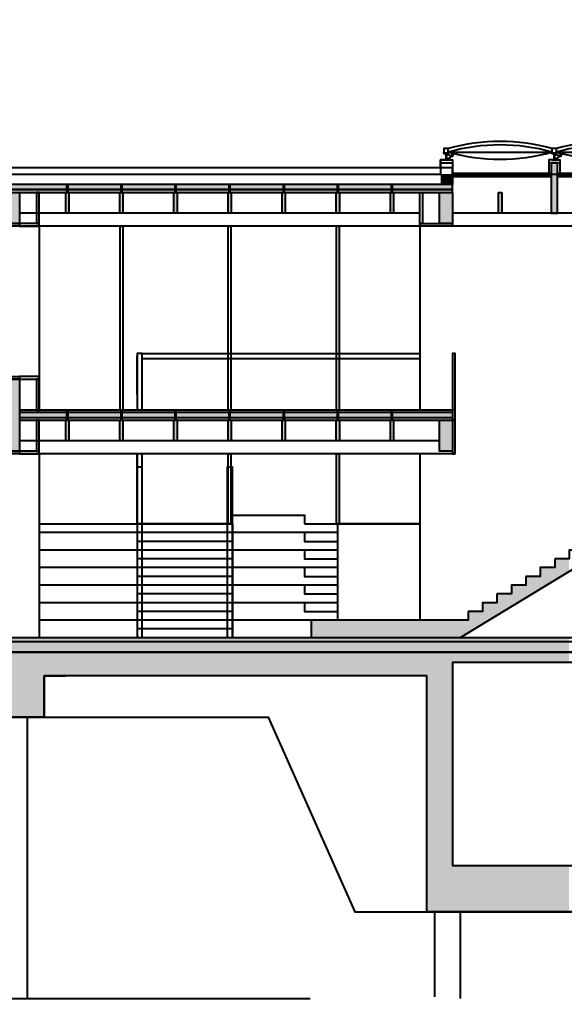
# Model space of a CAD drawing. Extents: x 126 to 1219, y 91 to 1021.
# Drawn here: x 879.94 to 897.57, y 704.18 to 735.85 of the extents above; entities that cross this region are included whole.
import ezdxf

# ---------------------------------------------------------------- set-up
doc = ezdxf.new("R2010")
doc.units = 0
doc.linetypes.add('ACAD_ISO03W100', pattern=[30, 12, -18])
doc.layers.get('DEFPOINTS').update_dxf_attribs({"linetype": 'CONTINUOUS'})
for name, color, linetype in [('-_E_-_BELKI_01', 50, 'CONTINUOUS'), ('-_E_-_DESKI_ELEW_W_WIDOKU', 253, 'CONTINUOUS'), ('-_E_-_PRZEKR_J___MEMBRANY', 8, 'CONTINUOUS'), ('-_E_-_PRZEKR_J___STOLARKA', 151, 'CONTINUOUS'), ('-_E_-_PRZEKR_J_BELKI_02', 40, 'CONTINUOUS'), ('-_E_-_PRZEKR_J_CIENKA', 253, 'CONTINUOUS'), ('-_E_-_PRZEKR_J_GRUBA', 7, 'CONTINUOUS'), ('-_E_-_PRZEKR_J_PALE', 8, 'CONTINUOUS'), ('-_E_-_PRZEKR_J_WIDOK', 8, 'CONTINUOUS'), ('-_I_-_HATCH', 255, 'CONTINUOUS'), ('DIMENSION', 3, 'CONTINUOUS')]:
    doc.layers.add(name, color=color, linetype=linetype)
doc.styles.get("Standard").update_dxf_attribs({"font": 'txt.shx'})
doc.dimstyles.get("Standard").update_dxf_attribs({"dimscale": 100, "dimtxt": 2.5, "dimasz": 2.5, "dimexe": 0, "dimexo": 0.5, "dimgap": 1, "dimtad": 0, "dimtoh": 1, "dimzin": 0, "dimcen": 2.5, "dimazin": 3, "dimtfac": 1, "dimtofl": 0, "dimtmove": 0, "dimatfit": 3})

# ---------------------------------------------------------------- blocks, each defined once
blk = doc.blocks.new('_WIETLIK_DACHOWY_01')
at = {"layer": '-_E_-_PRZEKR_J___MEMBRANY'}
blk.add_lwpolyline([(1168.658519, 2269.166696), (1170.668519, 2269.166696)], dxfattribs=at)
for centre, start, end in [((1169.663519, 2265.572221), 74.379231, 105.620769), ((1169.663519, 2272.761171), 254.379231, 285.620769)]:
    blk.add_arc(centre, 3.732328, start, end, dxfattribs=at)
at = {"layer": '-_E_-_PRZEKR_J___STOLARKA'}
for points in [[(1168.688519, 2268.69228), (1170.608519, 2268.69228), (1170.608519, 2268.75228), (1168.688519, 2268.75228)], [(1168.719792, 2268.752293), (1168.689786, 2268.75228), (1168.689786, 2268.69228), (1168.719792, 2268.692293)], [(1170.638525, 2268.752293), (1170.608519, 2268.75228), (1170.608519, 2268.69228), (1170.638525, 2268.692293)]]:
    blk.add_lwpolyline(points, close=True, dxfattribs=at)
blk.add_lwpolyline([(1168.719792, 2268.72228), (1170.608519, 2268.72228)], dxfattribs=at)
at = {"layer": '-_E_-_PRZEKR_J_GRUBA'}
for points in [[(1168.647603, 2269.161932), (1168.658519, 2269.166696), (1168.658519, 2269.142318), (1168.568519, 2269.142318), (1168.568519, 2269.166696), (1168.579187, 2269.161932)], [(1168.658519, 2269.018334), (1168.568519, 2269.018334), (1168.613519, 2269.018334), (1168.613519, 2269.138334), (1168.658519, 2269.138334), (1168.568519, 2269.138334), (1168.613519, 2269.138334)], [(1170.747603, 2269.161932), (1170.758519, 2269.166696), (1170.758519, 2269.142318), (1170.668519, 2269.142318), (1170.668519, 2269.166696), (1170.679187, 2269.161932)], [(1170.758519, 2269.018334), (1170.668519, 2269.018334), (1170.713519, 2269.018334), (1170.713519, 2269.138334), (1170.758519, 2269.138334), (1170.668519, 2269.138334), (1170.713519, 2269.138334)], [(1168.613519, 2269.018334), (1168.507251, 2269.018334), (1168.507251, 2268.752293)], [(1168.613519, 2269.018334), (1168.719786, 2269.018334), (1168.719835, 2268.752293)], [(1170.713519, 2269.018334), (1170.607251, 2269.018334), (1170.608519, 2268.75228)], [(1170.713519, 2269.018334), (1170.819786, 2269.018334), (1170.819786, 2268.752293)]]:
    blk.add_lwpolyline(points, dxfattribs=at)
at = {"layer": '-_E_-_PRZEKR_J_WIDOK'}
for points in [[(1168.658519, 2269.166696), (1168.658519, 2269.233472), (1168.568519, 2269.233472), (1168.568519, 2269.166696)], [(1168.69203, 2269.096331), (1168.731928, 2269.103758), (1168.742677, 2269.145961)], [(1168.69702, 2269.078094), (1168.747214, 2269.087439), (1168.760833, 2269.140906)], [(1170.758519, 2269.166696), (1170.758519, 2269.233472), (1170.668519, 2269.233472), (1170.668519, 2269.166696)]]:
    blk.add_lwpolyline(points, dxfattribs=at)
blk.add_circle((1168.658519, 2269.077361), 0.038508, dxfattribs=at)
blk.add_arc((1169.663519, 2265.638997), 3.732328, 74.379231, 105.620769, dxfattribs=at)
blk = doc.blocks.new('*U10')
at = {"layer": '-_I_-_HATCH'}
for points in [[(1319.720755, 2531.813981), (1319.720755, 2532.793971), (1319.789751, 2531.813981)], [(1319.789751, 2531.813981), (1319.720755, 2532.793971), (1319.789751, 2532.793971)], [(1319.789751, 2531.813981), (1319.789751, 2532.793971), (1319.840787, 2531.813981)], [(1319.840787, 2531.813981), (1319.789751, 2532.793971), (1319.840787, 2532.793971)], [(1317.574516, 2532.373981), (1317.574516, 2532.573981), (1317.805749, 2532.373981)], [(1317.805749, 2532.373981), (1317.574516, 2532.573981), (1317.805749, 2532.573981)], [(1309.154865, 2531.613981), (1309.154865, 2532.373981), (1309.405749, 2531.613981)], [(1309.405749, 2531.613981), (1309.154865, 2532.373981), (1309.405749, 2532.373981)], [(1309.405749, 2532.213981), (1309.405749, 2532.373981), (1309.406632, 2532.213981)], [(1309.406632, 2532.213981), (1309.405749, 2532.373981), (1309.406632, 2532.373981)], [(1309.406632, 2532.213981), (1309.406632, 2532.373981), (1309.880855, 2532.213981)], [(1309.880855, 2532.213981), (1309.406632, 2532.373981), (1309.880855, 2532.373981)], [(1309.880855, 2532.213981), (1309.880855, 2532.373981), (1310.300749, 2532.213981)], [(1310.300749, 2532.213981), (1309.880855, 2532.373981), (1310.300749, 2532.373981)], [(1310.300749, 2532.213981), (1310.300749, 2532.373981), (1310.360749, 2532.213981)], [(1310.360749, 2532.213981), (1310.300749, 2532.373981), (1310.360749, 2532.373981)], [(1310.360749, 2532.213981), (1310.360749, 2532.373981), (1311.350749, 2532.213981)], [(1311.350749, 2532.213981), (1310.360749, 2532.373981), (1311.350749, 2532.373981)], [(1311.350749, 2532.213981), (1311.350749, 2532.373981), (1311.410749, 2532.213981)], [(1311.410749, 2532.213981), (1311.350749, 2532.373981), (1311.410749, 2532.373981)], [(1311.410749, 2532.213981), (1311.410749, 2532.373981), (1312.400749, 2532.213981)], [(1312.400749, 2532.213981), (1311.410749, 2532.373981), (1312.400749, 2532.373981)], [(1312.400749, 2532.213981), (1312.400749, 2532.373981), (1312.460749, 2532.213981)], [(1312.460749, 2532.213981), (1312.400749, 2532.373981), (1312.460749, 2532.373981)], [(1312.460749, 2532.213981), (1312.460749, 2532.373981), (1313.450749, 2532.213981)], [(1313.450749, 2532.213981), (1312.460749, 2532.373981), (1313.450749, 2532.373981)], [(1313.450749, 2532.213981), (1313.450749, 2532.373981), (1313.510749, 2532.213981)], [(1313.510749, 2532.213981), (1313.450749, 2532.373981), (1313.510749, 2532.373981)], [(1313.510749, 2532.213981), (1313.510749, 2532.373981), (1314.500749, 2532.213981)], [(1314.500749, 2532.213981), (1313.510749, 2532.373981), (1314.500749, 2532.373981)], [(1314.500749, 2532.213981), (1314.500749, 2532.373981), (1314.560749, 2532.213981)], [(1314.560749, 2532.213981), (1314.500749, 2532.373981), (1314.560749, 2532.373981)], [(1314.560749, 2532.213981), (1314.560749, 2532.373981), (1315.064429, 2532.213981)], [(1315.064429, 2532.213981), (1314.560749, 2532.373981), (1315.064429, 2532.373981)], [(1315.064429, 2532.213981), (1315.064429, 2532.373981), (1315.550749, 2532.213981)], [(1315.550749, 2532.213981), (1315.064429, 2532.373981), (1315.550749, 2532.373981)], [(1315.550749, 2532.213981), (1315.550749, 2532.373981), (1315.610749, 2532.213981)], [(1315.610749, 2532.213981), (1315.550749, 2532.373981), (1315.610749, 2532.373981)], [(1315.610749, 2532.213981), (1315.610749, 2532.373981), (1316.600749, 2532.213981)], [(1316.600749, 2532.213981), (1315.610749, 2532.373981), (1316.600749, 2532.373981)], [(1316.600749, 2532.213981), (1316.600749, 2532.373981), (1316.660749, 2532.213981)], [(1316.660749, 2532.213981), (1316.600749, 2532.373981), (1316.660749, 2532.373981)], [(1316.660749, 2532.213981), (1316.660749, 2532.373981), (1317.305855, 2532.213981)], [(1317.305855, 2532.213981), (1316.660749, 2532.373981), (1317.305855, 2532.373981)], [(1317.305855, 2532.213981), (1317.305855, 2532.373981), (1317.553982, 2532.213981)], [(1317.553982, 2532.213981), (1317.305855, 2532.373981), (1317.553982, 2532.373981)], [(1317.553982, 2531.613981), (1317.553982, 2532.373981), (1317.574516, 2531.613981)], [(1317.574516, 2531.613981), (1317.553982, 2532.373981), (1317.574516, 2532.373981)], [(1317.574516, 2531.613981), (1317.574516, 2532.373981), (1317.805749, 2531.613981)], [(1317.805749, 2531.613981), (1317.574516, 2532.373981), (1317.805749, 2532.373981)], [(1310.300749, 2531.813981), (1310.300749, 2532.213981), (1310.360749, 2531.813981)], [(1310.360749, 2531.813981), (1310.300749, 2532.213981), (1310.360749, 2532.213981)], [(1311.350749, 2531.813981), (1311.350749, 2532.213981), (1311.410749, 2531.813981)], [(1311.410749, 2531.813981), (1311.350749, 2532.213981), (1311.410749, 2532.213981)], [(1312.400749, 2531.813981), (1312.400749, 2532.213981), (1312.460749, 2531.813981)], [(1312.460749, 2531.813981), (1312.400749, 2532.213981), (1312.460749, 2532.213981)], [(1313.450749, 2531.813981), (1313.450749, 2532.213981), (1313.510749, 2531.813981)], [(1313.510749, 2531.813981), (1313.450749, 2532.213981), (1313.510749, 2532.213981)], [(1314.500749, 2531.813981), (1314.500749, 2532.213981), (1314.560749, 2531.813981)], [(1314.560749, 2531.813981), (1314.500749, 2532.213981), (1314.560749, 2532.213981)], [(1315.550749, 2531.813981), (1315.550749, 2532.213981), (1315.610749, 2531.813981)], [(1315.610749, 2531.813981), (1315.550749, 2532.213981), (1315.610749, 2532.213981)], [(1316.600749, 2531.813981), (1316.600749, 2532.213981), (1316.660749, 2531.813981)], [(1316.660749, 2531.813981), (1316.600749, 2532.213981), (1316.660749, 2532.213981)], [(1318.700749, 2531.813981), (1318.700749, 2532.213981), (1318.760749, 2531.813981)], [(1318.760749, 2531.813981), (1318.700749, 2532.213981), (1318.760749, 2532.213981)], [(1309.154865, 2527.193981), (1309.154865, 2528.593981), (1309.405749, 2527.193981)], [(1309.405749, 2527.193981), (1309.154865, 2528.593981), (1309.405749, 2528.593981)], [(1309.405749, 2527.793981), (1309.405749, 2527.993981), (1309.406632, 2527.793981)], [(1309.406632, 2527.793981), (1309.405749, 2527.993981), (1309.406632, 2527.993981)], [(1309.406632, 2527.793981), (1309.406632, 2527.993981), (1309.880855, 2527.793981)], [(1309.880855, 2527.793981), (1309.406632, 2527.993981), (1309.880855, 2527.993981)], [(1309.880855, 2527.793981), (1309.880855, 2527.993981), (1310.300749, 2527.793981)], [(1310.300749, 2527.793981), (1309.880855, 2527.993981), (1310.300749, 2527.993981)], [(1310.300749, 2527.793981), (1310.300749, 2527.993981), (1310.360749, 2527.793981)], [(1310.360749, 2527.793981), (1310.300749, 2527.993981), (1310.360749, 2527.993981)], [(1310.360749, 2527.793981), (1310.360749, 2527.993981), (1311.350749, 2527.793981)], [(1311.350749, 2527.793981), (1310.360749, 2527.993981), (1311.350749, 2527.993981)], [(1311.350749, 2527.793981), (1311.350749, 2527.993981), (1311.410749, 2527.793981)], [(1311.410749, 2527.793981), (1311.350749, 2527.993981), (1311.410749, 2527.993981)], [(1311.410749, 2527.793981), (1311.410749, 2527.993981), (1312.400749, 2527.793981)], [(1312.400749, 2527.793981), (1311.410749, 2527.993981), (1312.400749, 2527.993981)], [(1312.400749, 2527.793981), (1312.400749, 2527.993981), (1312.460749, 2527.793981)], [(1312.460749, 2527.793981), (1312.400749, 2527.993981), (1312.460749, 2527.993981)], [(1312.460749, 2527.793981), (1312.460749, 2527.993981), (1313.450749, 2527.793981)], [(1313.450749, 2527.793981), (1312.460749, 2527.993981), (1313.450749, 2527.993981)], [(1313.450749, 2527.793981), (1313.450749, 2527.993981), (1313.510749, 2527.793981)], [(1313.510749, 2527.793981), (1313.450749, 2527.993981), (1313.510749, 2527.993981)], [(1313.510749, 2527.793981), (1313.510749, 2527.993981), (1314.500749, 2527.793981)], [(1314.500749, 2527.793981), (1313.510749, 2527.993981), (1314.500749, 2527.993981)], [(1314.500749, 2527.793981), (1314.500749, 2527.993981), (1314.560749, 2527.793981)], [(1314.560749, 2527.793981), (1314.500749, 2527.993981), (1314.560749, 2527.993981)], [(1314.560749, 2527.793981), (1314.560749, 2527.993981), (1315.064429, 2527.793981)], [(1315.064429, 2527.793981), (1314.560749, 2527.993981), (1315.064429, 2527.993981)], [(1315.064429, 2527.793981), (1315.064429, 2527.993981), (1315.550749, 2527.793981)], [(1315.550749, 2527.793981), (1315.064429, 2527.993981), (1315.550749, 2527.993981)], [(1315.550749, 2527.793981), (1315.550749, 2527.993981), (1315.610749, 2527.793981)], [(1315.610749, 2527.793981), (1315.550749, 2527.993981), (1315.610749, 2527.993981)], [(1315.610749, 2527.793981), (1315.610749, 2527.993981), (1316.600749, 2527.793981)], [(1316.600749, 2527.793981), (1315.610749, 2527.993981), (1316.600749, 2527.993981)], [(1316.600749, 2527.793981), (1316.600749, 2527.993981), (1316.660749, 2527.793981)], [(1316.660749, 2527.793981), (1316.600749, 2527.993981), (1316.660749, 2527.993981)], [(1316.660749, 2527.793981), (1316.660749, 2527.993981), (1317.305855, 2527.793981)], [(1317.305855, 2527.793981), (1316.660749, 2527.993981), (1317.305855, 2527.993981)], [(1317.305855, 2527.793981), (1317.305855, 2527.993981), (1317.553982, 2527.793981)], [(1317.553982, 2527.793981), (1317.305855, 2527.993981), (1317.553982, 2527.993981)], [(1317.553982, 2527.193981), (1317.553982, 2527.993981), (1317.574516, 2527.193981)], [(1317.574516, 2527.193981), (1317.553982, 2527.993981), (1317.574516, 2527.993981)], [(1317.574516, 2527.193981), (1317.574516, 2527.993981), (1317.805749, 2527.193981)], [(1317.805749, 2527.193981), (1317.574516, 2527.993981), (1317.805749, 2527.993981)], [(1310.300749, 2527.393981), (1310.300749, 2527.793981), (1310.360749, 2527.393981)], [(1310.360749, 2527.393981), (1310.300749, 2527.793981), (1310.360749, 2527.793981)], [(1311.350749, 2527.393981), (1311.350749, 2527.793981), (1311.410749, 2527.393981)], [(1311.410749, 2527.393981), (1311.350749, 2527.793981), (1311.410749, 2527.793981)], [(1312.400749, 2527.393981), (1312.400749, 2527.793981), (1312.460749, 2527.393981)], [(1312.460749, 2527.393981), (1312.400749, 2527.793981), (1312.460749, 2527.793981)], [(1313.450749, 2527.393981), (1313.450749, 2527.793981), (1313.510749, 2527.393981)], [(1313.510749, 2527.393981), (1313.450749, 2527.793981), (1313.510749, 2527.793981)], [(1314.500749, 2527.393981), (1314.500749, 2527.793981), (1314.560749, 2527.393981)], [(1314.560749, 2527.393981), (1314.500749, 2527.793981), (1314.560749, 2527.793981)], [(1315.550749, 2527.393981), (1315.550749, 2527.793981), (1315.610749, 2527.393981)], [(1315.610749, 2527.393981), (1315.550749, 2527.793981), (1315.610749, 2527.793981)], [(1316.600749, 2527.393981), (1316.600749, 2527.793981), (1316.660749, 2527.393981)], [(1316.660749, 2527.393981), (1316.600749, 2527.793981), (1316.660749, 2527.793981)], [(1319.789751, 2524.691124), (1319.789751, 2525.103981), (1319.840787, 2524.72211)], [(1319.840787, 2524.72211), (1319.789751, 2525.103981), (1319.840787, 2525.103981)], [(1319.840787, 2524.72211), (1319.840787, 2525.103981), (1320.069751, 2524.861124)], [(1320.069751, 2524.861124), (1319.840787, 2525.103981), (1320.069751, 2525.103981)], [(1319.509751, 2524.521124), (1319.509751, 2524.933981), (1319.720755, 2524.649234)], [(1319.720755, 2524.649234), (1319.509751, 2524.933981), (1319.720755, 2524.933981)], [(1319.720755, 2524.649234), (1319.720755, 2524.933981), (1319.789751, 2524.691124)], [(1319.789751, 2524.691124), (1319.720755, 2524.933981), (1319.789751, 2524.933981)], [(1319.229751, 2524.351124), (1319.229751, 2524.763981), (1319.509751, 2524.521124)], [(1319.509751, 2524.521124), (1319.229751, 2524.763981), (1319.509751, 2524.763981)], [(1318.949751, 2524.181124), (1318.949751, 2524.593981), (1319.229751, 2524.351124)], [(1319.229751, 2524.351124), (1318.949751, 2524.593981), (1319.229751, 2524.593981)], [(1318.669751, 2524.011124), (1318.669751, 2524.423981), (1318.700749, 2524.029944)], [(1318.700749, 2524.029944), (1318.669751, 2524.423981), (1318.700749, 2524.423981)], [(1318.700749, 2524.029944), (1318.700749, 2524.423981), (1318.760749, 2524.066373)], [(1318.760749, 2524.066373), (1318.700749, 2524.423981), (1318.760749, 2524.423981)], [(1318.760749, 2524.066373), (1318.760749, 2524.423981), (1318.949751, 2524.181124)], [(1318.949751, 2524.181124), (1318.760749, 2524.423981), (1318.949751, 2524.423981)], [(1318.389751, 2523.841124), (1318.389751, 2524.253981), (1318.669751, 2524.011124)], [(1318.669751, 2524.011124), (1318.389751, 2524.253981), (1318.669751, 2524.253981)], [(1318.109751, 2523.671124), (1318.109751, 2524.083981), (1318.389751, 2523.841124)], [(1318.389751, 2523.841124), (1318.109751, 2524.083981), (1318.389751, 2524.083981)], [(1315.064429, 2523.573981), (1315.064429, 2523.913981), (1315.550749, 2523.573981)], [(1315.550749, 2523.573981), (1315.064429, 2523.913981), (1315.550749, 2523.913981)], [(1315.550749, 2523.573981), (1315.550749, 2523.913981), (1315.610749, 2523.573981)], [(1315.610749, 2523.573981), (1315.550749, 2523.913981), (1315.610749, 2523.913981)], [(1315.610749, 2523.573981), (1315.610749, 2523.913981), (1316.600749, 2523.573981)], [(1316.600749, 2523.573981), (1315.610749, 2523.913981), (1316.600749, 2523.913981)], [(1316.600749, 2523.573981), (1316.600749, 2523.913981), (1316.660749, 2523.573981)], [(1316.660749, 2523.573981), (1316.600749, 2523.913981), (1316.660749, 2523.913981)], [(1316.660749, 2523.573981), (1316.660749, 2523.913981), (1317.305855, 2523.573981)], [(1317.305855, 2523.573981), (1316.660749, 2523.913981), (1317.305855, 2523.913981)], [(1317.305855, 2523.573981), (1317.305855, 2523.913981), (1317.553982, 2523.573981)], [(1317.553982, 2523.573981), (1317.305855, 2523.913981), (1317.553982, 2523.913981)], [(1317.553982, 2523.573981), (1317.553982, 2523.913981), (1317.574516, 2523.573981)], [(1317.574516, 2523.573981), (1317.553982, 2523.913981), (1317.574516, 2523.913981)], [(1317.574516, 2523.573981), (1317.574516, 2523.913981), (1317.805749, 2523.573981)], [(1317.805749, 2523.573981), (1317.574516, 2523.913981), (1317.805749, 2523.913981)], [(1317.805749, 2523.573981), (1317.805749, 2523.913981), (1317.805855, 2523.573981)], [(1317.805855, 2523.573981), (1317.805749, 2523.913981), (1317.805855, 2523.913981)], [(1317.805855, 2523.573981), (1317.805855, 2523.913981), (1317.949751, 2523.573981)], [(1317.949751, 2523.573981), (1317.805855, 2523.913981), (1317.949751, 2523.913981)], [(1317.949751, 2523.573981), (1317.949751, 2523.913981), (1318.109751, 2523.671124)], [(1318.109751, 2523.671124), (1317.949751, 2523.913981), (1318.109751, 2523.913981)], [(1309.154865, 2523.293981), (1309.154865, 2523.573981), (1309.405749, 2523.293981)], [(1309.405749, 2523.293981), (1309.154865, 2523.573981), (1309.405749, 2523.573981)], [(1309.405749, 2523.293981), (1309.405749, 2523.573981), (1309.406632, 2523.293981)], [(1309.406632, 2523.293981), (1309.405749, 2523.573981), (1309.406632, 2523.573981)], [(1309.406632, 2523.293981), (1309.406632, 2523.573981), (1309.880855, 2523.293981)], [(1309.880855, 2523.293981), (1309.406632, 2523.573981), (1309.880855, 2523.573981)], [(1309.880855, 2523.293981), (1309.880855, 2523.573981), (1310.300749, 2523.293981)], [(1310.300749, 2523.293981), (1309.880855, 2523.573981), (1310.300749, 2523.573981)], [(1310.300749, 2523.293981), (1310.300749, 2523.573981), (1310.360749, 2523.293981)], [(1310.360749, 2523.293981), (1310.300749, 2523.573981), (1310.360749, 2523.573981)], [(1310.360749, 2523.293981), (1310.360749, 2523.573981), (1311.350749, 2523.293981)], [(1311.350749, 2523.293981), (1310.360749, 2523.573981), (1311.350749, 2523.573981)], [(1311.350749, 2523.293981), (1311.350749, 2523.573981), (1311.410749, 2523.293981)], [(1311.410749, 2523.293981), (1311.350749, 2523.573981), (1311.410749, 2523.573981)], [(1311.410749, 2523.293981), (1311.410749, 2523.573981), (1312.400749, 2523.293981)], [(1312.400749, 2523.293981), (1311.410749, 2523.573981), (1312.400749, 2523.573981)], [(1312.400749, 2523.293981), (1312.400749, 2523.573981), (1312.460749, 2523.293981)], [(1312.460749, 2523.293981), (1312.400749, 2523.573981), (1312.460749, 2523.573981)], [(1312.460749, 2523.293981), (1312.460749, 2523.573981), (1313.450749, 2523.293981)], [(1313.450749, 2523.293981), (1312.460749, 2523.573981), (1313.450749, 2523.573981)], [(1313.450749, 2523.293981), (1313.450749, 2523.573981), (1313.510749, 2523.293981)], [(1313.510749, 2523.293981), (1313.450749, 2523.573981), (1313.510749, 2523.573981)], [(1313.510749, 2523.293981), (1313.510749, 2523.573981), (1314.500749, 2523.293981)], [(1314.500749, 2523.293981), (1313.510749, 2523.573981), (1314.500749, 2523.573981)], [(1314.500749, 2523.293981), (1314.500749, 2523.573981), (1314.560749, 2523.293981)], [(1314.560749, 2523.293981), (1314.500749, 2523.573981), (1314.560749, 2523.573981)], [(1314.560749, 2523.293981), (1314.560749, 2523.573981), (1315.064429, 2523.293981)], [(1315.064429, 2523.293981), (1314.560749, 2523.573981), (1315.064429, 2523.573981)], [(1315.064429, 2523.293981), (1315.064429, 2523.573981), (1315.550749, 2523.293981)], [(1315.550749, 2523.293981), (1315.064429, 2523.573981), (1315.550749, 2523.573981)], [(1315.550749, 2523.293981), (1315.550749, 2523.573981), (1315.610749, 2523.293981)], [(1315.610749, 2523.293981), (1315.550749, 2523.573981), (1315.610749, 2523.573981)], [(1315.610749, 2523.293981), (1315.610749, 2523.573981), (1316.600749, 2523.293981)], [(1316.600749, 2523.293981), (1315.610749, 2523.573981), (1316.600749, 2523.573981)], [(1316.600749, 2523.293981), (1316.600749, 2523.573981), (1316.660749, 2523.293981)], [(1316.660749, 2523.293981), (1316.600749, 2523.573981), (1316.660749, 2523.573981)], [(1316.660749, 2523.293981), (1316.660749, 2523.573981), (1317.305855, 2523.293981)], [(1317.305855, 2523.293981), (1316.660749, 2523.573981), (1317.305855, 2523.573981)], [(1317.305855, 2523.293981), (1317.305855, 2523.573981), (1317.553982, 2523.293981)], [(1317.553982, 2523.293981), (1317.305855, 2523.573981), (1317.553982, 2523.573981)], [(1317.553982, 2523.293981), (1317.553982, 2523.573981), (1317.574516, 2523.293981)], [(1317.574516, 2523.293981), (1317.553982, 2523.573981), (1317.574516, 2523.573981)], [(1317.574516, 2523.293981), (1317.574516, 2523.573981), (1317.805749, 2523.293981)], [(1317.805749, 2523.293981), (1317.574516, 2523.573981), (1317.805749, 2523.573981)], [(1317.805749, 2523.293981), (1317.805749, 2523.573981), (1317.805855, 2523.293981)], [(1317.805855, 2523.293981), (1317.805749, 2523.573981), (1317.805855, 2523.573981)], [(1317.805855, 2523.093981), (1317.805855, 2523.573981), (1317.949751, 2523.093981)], [(1317.949751, 2523.093981), (1317.805855, 2523.573981), (1317.949751, 2523.573981)], [(1317.949751, 2523.093981), (1317.949751, 2523.573981), (1318.109751, 2523.093981)], [(1318.109751, 2523.093981), (1317.949751, 2523.573981), (1318.109751, 2523.573981)], [(1318.109751, 2523.093981), (1318.109751, 2523.573981), (1318.389751, 2523.093981)], [(1318.389751, 2523.093981), (1318.109751, 2523.573981), (1318.389751, 2523.573981)], [(1318.389751, 2523.093981), (1318.389751, 2523.573981), (1318.669751, 2523.093981)], [(1318.669751, 2523.093981), (1318.389751, 2523.573981), (1318.669751, 2523.573981)], [(1318.669751, 2523.093981), (1318.669751, 2523.573981), (1318.700749, 2523.093981)], [(1318.700749, 2523.093981), (1318.669751, 2523.573981), (1318.700749, 2523.573981)], [(1318.700749, 2523.093981), (1318.700749, 2523.573981), (1318.760749, 2523.093981)], [(1318.760749, 2523.093981), (1318.700749, 2523.573981), (1318.760749, 2523.573981)], [(1318.760749, 2523.093981), (1318.760749, 2523.573981), (1318.949751, 2523.093981)], [(1318.949751, 2523.093981), (1318.760749, 2523.573981), (1318.949751, 2523.573981)], [(1318.949751, 2523.093981), (1318.949751, 2523.573981), (1319.229751, 2523.093981)], [(1319.229751, 2523.093981), (1318.949751, 2523.573981), (1319.229751, 2523.573981)], [(1319.229751, 2523.093981), (1319.229751, 2523.573981), (1319.509751, 2523.093981)], [(1319.509751, 2523.093981), (1319.229751, 2523.573981), (1319.509751, 2523.573981)], [(1319.509751, 2523.093981), (1319.509751, 2523.573981), (1319.720755, 2523.093981)], [(1319.720755, 2523.093981), (1319.509751, 2523.573981), (1319.720755, 2523.573981)], [(1319.720755, 2523.093981), (1319.720755, 2523.573981), (1319.789751, 2523.093981)], [(1319.789751, 2523.093981), (1319.720755, 2523.573981), (1319.789751, 2523.573981)], [(1319.789751, 2523.093981), (1319.789751, 2523.573981), (1319.840787, 2523.093981)], [(1319.840787, 2523.093981), (1319.789751, 2523.573981), (1319.840787, 2523.573981)], [(1319.840787, 2523.093981), (1319.840787, 2523.573981), (1320.069751, 2523.093981)], [(1320.069751, 2523.093981), (1319.840787, 2523.573981), (1320.069751, 2523.573981)], [(1309.154865, 2522.033981), (1309.154865, 2523.293981), (1309.405749, 2522.033981)], [(1309.405749, 2522.033981), (1309.154865, 2523.293981), (1309.405749, 2523.293981)], [(1309.405749, 2522.033981), (1309.405749, 2523.293981), (1309.406632, 2522.033981)], [(1309.406632, 2522.033981), (1309.405749, 2523.293981), (1309.406632, 2523.293981)], [(1309.406632, 2522.033981), (1309.406632, 2523.293981), (1309.880855, 2522.033981)], [(1309.880855, 2522.033981), (1309.406632, 2523.293981), (1309.880855, 2523.293981)], [(1309.880855, 2522.833981), (1309.880855, 2523.293981), (1310.300749, 2522.833981)], [(1310.300749, 2522.833981), (1309.880855, 2523.293981), (1310.300749, 2523.293981)], [(1310.300749, 2522.833981), (1310.300749, 2523.293981), (1310.360749, 2522.833981)], [(1310.360749, 2522.833981), (1310.300749, 2523.293981), (1310.360749, 2523.293981)], [(1310.360749, 2522.833981), (1310.360749, 2523.293981), (1311.350749, 2522.833981)], [(1311.350749, 2522.833981), (1310.360749, 2523.293981), (1311.350749, 2523.293981)], [(1311.350749, 2522.833981), (1311.350749, 2523.293981), (1311.410749, 2522.833981)], [(1311.410749, 2522.833981), (1311.350749, 2523.293981), (1311.410749, 2523.293981)], [(1311.410749, 2522.833981), (1311.410749, 2523.293981), (1312.400749, 2522.833981)], [(1312.400749, 2522.833981), (1311.410749, 2523.293981), (1312.400749, 2523.293981)], [(1312.400749, 2522.833981), (1312.400749, 2523.293981), (1312.460749, 2522.833981)], [(1312.460749, 2522.833981), (1312.400749, 2523.293981), (1312.460749, 2523.293981)], [(1312.460749, 2522.833981), (1312.460749, 2523.293981), (1313.450749, 2522.833981)], [(1313.450749, 2522.833981), (1312.460749, 2523.293981), (1313.450749, 2523.293981)], [(1313.450749, 2522.833981), (1313.450749, 2523.293981), (1313.510749, 2522.833981)], [(1313.510749, 2522.833981), (1313.450749, 2523.293981), (1313.510749, 2523.293981)], [(1313.510749, 2522.833981), (1313.510749, 2523.293981), (1314.500749, 2522.833981)], [(1314.500749, 2522.833981), (1313.510749, 2523.293981), (1314.500749, 2523.293981)], [(1314.500749, 2522.833981), (1314.500749, 2523.293981), (1314.560749, 2522.833981)], [(1314.560749, 2522.833981), (1314.500749, 2523.293981), (1314.560749, 2523.293981)], [(1314.560749, 2522.833981), (1314.560749, 2523.293981), (1315.064429, 2522.833981)], [(1315.064429, 2522.833981), (1314.560749, 2523.293981), (1315.064429, 2523.293981)], [(1315.064429, 2522.833981), (1315.064429, 2523.293981), (1315.550749, 2522.833981)], [(1315.550749, 2522.833981), (1315.064429, 2523.293981), (1315.550749, 2523.293981)], [(1315.550749, 2522.833981), (1315.550749, 2523.293981), (1315.610749, 2522.833981)], [(1315.610749, 2522.833981), (1315.550749, 2523.293981), (1315.610749, 2523.293981)], [(1315.610749, 2522.833981), (1315.610749, 2523.293981), (1316.600749, 2522.833981)], [(1316.600749, 2522.833981), (1315.610749, 2523.293981), (1316.600749, 2523.293981)], [(1316.600749, 2522.833981), (1316.600749, 2523.293981), (1316.660749, 2522.833981)], [(1316.660749, 2522.833981), (1316.600749, 2523.293981), (1316.660749, 2523.293981)], [(1316.660749, 2522.833981), (1316.660749, 2523.293981), (1317.305855, 2522.833981)], [(1317.305855, 2522.833981), (1316.660749, 2523.293981), (1317.305855, 2523.293981)], [(1317.305855, 2519.153981), (1317.305855, 2523.293981), (1317.553982, 2519.153981)], [(1317.553982, 2519.153981), (1317.305855, 2523.293981), (1317.553982, 2523.293981)], [(1317.553982, 2519.153981), (1317.553982, 2523.293981), (1317.574516, 2519.153981)], [(1317.574516, 2519.153981), (1317.553982, 2523.293981), (1317.574516, 2523.293981)], [(1317.574516, 2519.153981), (1317.574516, 2523.293981), (1317.805749, 2519.153981)], [(1317.805749, 2519.153981), (1317.574516, 2523.293981), (1317.805749, 2523.293981)], [(1317.805749, 2519.153981), (1317.805749, 2523.293981), (1317.805855, 2519.153981)], [(1317.805855, 2519.153981), (1317.805749, 2523.293981), (1317.805855, 2523.293981)], [(1317.305855, 2518.253981), (1317.305855, 2519.153981), (1317.553982, 2518.253981)], [(1317.553982, 2518.253981), (1317.305855, 2519.153981), (1317.553982, 2519.153981)], [(1317.553982, 2518.253981), (1317.553982, 2519.153981), (1317.574516, 2518.253981)], [(1317.574516, 2518.253981), (1317.553982, 2519.153981), (1317.574516, 2519.153981)], [(1317.574516, 2518.253981), (1317.574516, 2519.153981), (1317.805749, 2518.253981)], [(1317.805749, 2518.253981), (1317.574516, 2519.153981), (1317.805749, 2519.153981)], [(1317.805749, 2518.253981), (1317.805749, 2519.153981), (1317.805855, 2518.253981)], [(1317.805855, 2518.253981), (1317.805749, 2519.153981), (1317.805855, 2519.153981)], [(1317.805855, 2518.253981), (1317.805855, 2519.153981), (1317.949751, 2518.253981)], [(1317.949751, 2518.253981), (1317.805855, 2519.153981), (1317.949751, 2519.153981)], [(1317.949751, 2518.253981), (1317.949751, 2519.153981), (1318.109751, 2518.253981)], [(1318.109751, 2518.253981), (1317.949751, 2519.153981), (1318.109751, 2519.153981)], [(1318.109751, 2518.253981), (1318.109751, 2519.153981), (1318.389751, 2518.253981)], [(1318.389751, 2518.253981), (1318.109751, 2519.153981), (1318.389751, 2519.153981)], [(1318.389751, 2518.253981), (1318.389751, 2519.153981), (1318.669751, 2518.253981)], [(1318.669751, 2518.253981), (1318.389751, 2519.153981), (1318.669751, 2519.153981)], [(1318.669751, 2518.253981), (1318.669751, 2519.153981), (1318.700749, 2518.253981)], [(1318.700749, 2518.253981), (1318.669751, 2519.153981), (1318.700749, 2519.153981)], [(1318.700749, 2518.253981), (1318.700749, 2519.153981), (1318.760749, 2518.253981)], [(1318.760749, 2518.253981), (1318.700749, 2519.153981), (1318.760749, 2519.153981)], [(1318.760749, 2518.253981), (1318.760749, 2519.153981), (1318.949751, 2518.253981)], [(1318.949751, 2518.253981), (1318.760749, 2519.153981), (1318.949751, 2519.153981)], [(1318.949751, 2518.253981), (1318.949751, 2519.153981), (1319.229751, 2518.253981)], [(1319.229751, 2518.253981), (1318.949751, 2519.153981), (1319.229751, 2519.153981)], [(1319.229751, 2518.253981), (1319.229751, 2519.153981), (1319.509751, 2518.253981)], [(1319.509751, 2518.253981), (1319.229751, 2519.153981), (1319.509751, 2519.153981)], [(1319.509751, 2518.253981), (1319.509751, 2519.153981), (1319.720755, 2518.253981)], [(1319.720755, 2518.253981), (1319.509751, 2519.153981), (1319.720755, 2519.153981)], [(1319.720755, 2518.253981), (1319.720755, 2519.153981), (1319.789751, 2518.253981)], [(1319.789751, 2518.253981), (1319.720755, 2519.153981), (1319.789751, 2519.153981)], [(1319.789751, 2518.253981), (1319.789751, 2519.153981), (1319.840787, 2518.253981)], [(1319.840787, 2518.253981), (1319.789751, 2519.153981), (1319.840787, 2519.153981)], [(1319.840787, 2518.253981), (1319.840787, 2519.153981), (1320.069751, 2518.253981)], [(1320.069751, 2518.253981), (1319.840787, 2519.153981), (1320.069751, 2519.153981)]]:
    blk.add_solid(points, dxfattribs=at)
blk = doc.blocks.new('HATCH_PRZEKROJ_2_OBRYS')
at = {"layer": '-_I_-_HATCH'}
blk.add_blockref('*U10', (0, 0), dxfattribs=at)
blk = doc.blocks.new('PRZEKR_J_2')
at = {"layer": '-_E_-_BELKI_01'}
for points in [[(1233.284192, 2414.274546), (1233.284192, 2414.022779), (1232.684192, 2414.022779), (1232.684192, 2414.274546)], [(1233.284192, 2405.874546), (1233.284192, 2405.622779), (1232.684192, 2405.622779), (1232.684192, 2405.874546)]]:
    blk.add_lwpolyline(points, close=True, dxfattribs=at)
for points in [[(1237.704192, 2414.274546), (1237.704192, 2414.022779), (1237.104192, 2414.022779)], [(1237.104192, 2414.022779), (1237.104192, 2414.022779), (1237.104192, 2414.274546), (1237.104192, 2414.274546)], [(1237.104192, 2405.622779), (1236.304192, 2405.622779), (1236.304192, 2405.874546), (1237.104192, 2405.874546)], [(1237.104192, 2405.874546), (1237.704192, 2405.874546), (1237.704192, 2405.622779), (1237.104192, 2405.622779)]]:
    blk.add_lwpolyline(points, dxfattribs=at)
at = {"layer": '-_E_-_DESKI_ELEW_W_WIDOKU'}
for points in [[(1236.904192, 2412.074546), (1236.904192, 2412.024546), (1233.334192, 2412.024546), (1233.334192, 2412.074546)], [(1239.114192, 2412.074546), (1239.114192, 2412.024546), (1237.754192, 2412.024546), (1237.754192, 2412.074546)], [(1236.904192, 2409.973662), (1236.904192, 2409.923662), (1233.334192, 2409.923662), (1233.334192, 2409.973662)], [(1239.114192, 2409.973662), (1239.114192, 2409.923662), (1237.754192, 2409.923662), (1237.754192, 2409.973662)], [(1236.904192, 2407.874546), (1236.904192, 2407.824546), (1233.334192, 2407.824546), (1233.334192, 2407.874546)]]:
    blk.add_lwpolyline(points, close=True, dxfattribs=at)
at = {"layer": '-_E_-_PRZEKR_J___MEMBRANY'}
blk.add_lwpolyline([(1231.89583, 2414.19407), (1231.89583, 2416.20407)], dxfattribs=at)
for centre, start, end in [((1235.490305, 2415.19907), 164.379231, 195.620769), ((1228.301355, 2415.19907), 344.379231, 15.620769)]:
    blk.add_arc(centre, 3.732328, start, end, dxfattribs=at)
at = {"layer": '-_E_-_PRZEKR_J___STOLARKA'}
for points in [[(1232.310233, 2416.174076), (1232.310246, 2416.14407), (1232.370246, 2416.14407), (1232.370233, 2416.174076)], [(1232.370246, 2414.274546), (1232.370246, 2416.14407), (1232.310246, 2416.14407), (1232.310246, 2414.274546)], [(1232.310246, 2414.308557), (1232.310246, 2414.274546), (1232.370246, 2414.274546), (1232.370246, 2414.308557)]]:
    blk.add_lwpolyline(points, close=True, dxfattribs=at)
blk.add_lwpolyline([(1232.340246, 2414.255343), (1232.340246, 2416.14407)], dxfattribs=at)
at = {"layer": '-_E_-_PRZEKR_J_BELKI_02'}
for points in [[(1232.204199, 2416.189552), (1233.084192, 2416.189584), (1233.084192, 2416.309584), (1232.104199, 2416.309552), (1232.104199, 2416.189552)], [(1232.684192, 2415.229546), (1233.084192, 2415.229546), (1233.084192, 2415.169546), (1232.684192, 2415.169546)], [(1232.684192, 2413.129546), (1233.084192, 2413.129546), (1233.084192, 2413.069546), (1232.684192, 2413.069546)], [(1237.104192, 2413.129546), (1237.504192, 2413.129546), (1237.504192, 2413.069546), (1237.104192, 2413.069546)], [(1232.684192, 2412.079546), (1233.084192, 2412.079546), (1233.084192, 2412.019546), (1232.684192, 2412.019546)], [(1237.104192, 2412.079546), (1237.504192, 2412.079546), (1237.504192, 2412.019546), (1237.104192, 2412.019546)], [(1232.684192, 2411.029546), (1233.084192, 2411.029546), (1233.084192, 2410.969546), (1232.684192, 2410.969546)], [(1237.104192, 2411.029546), (1237.504192, 2411.029546), (1237.504192, 2410.969546), (1237.104192, 2410.969546)], [(1232.684192, 2409.979546), (1233.084192, 2409.979546), (1233.084192, 2409.919546), (1232.684192, 2409.919546)], [(1237.104192, 2409.979546), (1237.504192, 2409.979546), (1237.504192, 2409.919546), (1237.104192, 2409.919546)], [(1232.684192, 2408.929546), (1233.084192, 2408.929546), (1233.084192, 2408.869546), (1232.684192, 2408.869546)], [(1237.104192, 2408.929546), (1237.504192, 2408.929546), (1237.504192, 2408.869546), (1237.104192, 2408.869546)], [(1232.684192, 2407.879546), (1233.084192, 2407.879546), (1233.084192, 2407.819546), (1232.684192, 2407.819546)], [(1237.104192, 2407.879546), (1237.504192, 2407.879546), (1237.504192, 2407.819546), (1237.104192, 2407.819546)], [(1232.684192, 2406.829546), (1233.084192, 2406.829546), (1233.084192, 2406.769546), (1232.684192, 2406.769546)], [(1237.104192, 2406.829546), (1237.504192, 2406.829546), (1237.504192, 2406.769546), (1237.104192, 2406.769546)]]:
    blk.add_lwpolyline(points, close=True, dxfattribs=at)
at = {"layer": '-_E_-_PRZEKR_J_CIENKA'}
for points in [[(1241.404192, 2420.674652), (1241.404192, 2398.074546)], [(1236.954192, 2414.274546), (1236.954192, 2405.874546)], [(1237.054192, 2414.274546), (1237.054192, 2405.874546)]]:
    blk.add_lwpolyline(points, dxfattribs=at)
at = {"layer": '-_E_-_PRZEKR_J_GRUBA'}
for points in [[(1241.604192, 2422.674546), (1241.604192, 2422.674652), (1246.644192, 2422.674652), (1246.644192, 2413.774652), (1242.064192, 2413.774652), (1242.064192, 2406.349652), (1242.864192, 2406.349652), (1242.864192, 2405.149652), (1242.064192, 2405.149652), (1242.064192, 2398.424652), (1242.864192, 2398.424652), (1242.864192, 2397.224652), (1241.604192, 2397.224652), (1241.604192, 2420.674652)], [(1241.804192, 2420.674652), (1241.804192, 2414.274652), (1245.744192, 2414.274652), (1245.744192, 2422.424652), (1241.324192, 2422.424653)], [(1241.324192, 2420.674652), (1241.324192, 2397.224546), (1241.604192, 2397.224546), (1241.604192, 2420.674652)], [(1241.324192, 2420.674652), (1241.324192, 2397.349546), (1241.324192, 2397.224546)], [(1241.604192, 2420.674652), (1241.604192, 2397.349546), (1241.604192, 2397.224546)], [(1241.324192, 2414.418548), (1238.634192, 2418.849136)], [(1239.454192, 2416.818548), (1239.624192, 2416.818548), (1239.624192, 2416.538548), (1239.794192, 2416.538548), (1239.794192, 2416.258548)], [(1231.900594, 2416.283154), (1231.89583, 2416.29407), (1231.920209, 2416.29407), (1231.920209, 2416.20407), (1231.89583, 2416.20407), (1231.900594, 2416.214738)], [(1232.044192, 2416.29407), (1232.044192, 2416.20407), (1232.044192, 2416.24907), (1231.924192, 2416.24907), (1231.924192, 2416.29407), (1231.924192, 2416.20407), (1231.924192, 2416.24907)], [(1232.044192, 2416.24907), (1232.044192, 2416.355337), (1232.310233, 2416.355337)], [(1232.044192, 2416.24907), (1232.044192, 2416.142802), (1232.310246, 2416.14407)], [(1232.104205, 2416.143952), (1232.104192, 2416.355229)], [(1232.104205, 2416.143954), (1232.104192, 2416.355226)], [(1239.794192, 2416.258548), (1239.964192, 2416.258548), (1239.964192, 2415.978548), (1240.134192, 2415.978548), (1240.134192, 2415.698548)], [(1240.134192, 2415.698548), (1240.304192, 2415.698548), (1240.304192, 2415.418548), (1240.474192, 2415.418548), (1240.474192, 2415.138548)], [(1240.474192, 2415.138548), (1240.644192, 2415.138548), (1240.644192, 2414.858548), (1240.814192, 2414.858548), (1240.814192, 2414.578548)], [(1240.814192, 2414.578548), (1240.984192, 2414.578548), (1240.984192, 2414.298548), (1240.984192, 2414.298548), (1240.984192, 2414.298548)], [(1237.104192, 2414.324546), (1236.904192, 2414.324546), (1236.904192, 2405.874546)], [(1231.900594, 2414.183154), (1231.89583, 2414.19407), (1231.920209, 2414.19407), (1231.920209, 2414.10407), (1231.89583, 2414.10407), (1231.900594, 2414.114738)], [(1232.044192, 2414.19407), (1232.044192, 2414.10407), (1232.044192, 2414.14907), (1231.924192, 2414.14907), (1231.924192, 2414.19407), (1231.924192, 2414.10407), (1231.924192, 2414.14907)], [(1232.044192, 2414.14907), (1232.044192, 2414.274521), (1232.310233, 2414.27457)], [(1232.044192, 2414.14907), (1232.044192, 2414.042802), (1232.324192, 2414.042802)], [(1232.104205, 2414.043951), (1232.104189, 2414.274532)], [(1232.324192, 2414.274546), (1232.204192, 2414.274546), (1232.204192, 2397.474546)], [(1232.524192, 2414.274546), (1232.524192, 2397.224546), (1232.324192, 2397.224546), (1232.324192, 2414.042802)], [(1232.324192, 2414.274546), (1232.324192, 2414.274546), (1232.524192, 2414.274546)], [(1237.104192, 2414.274546), (1237.704192, 2414.274546), (1237.704192, 2414.022779), (1237.104192, 2414.022779)], [(1240.984192, 2414.298548), (1240.984192, 2411.533226), (1241.324192, 2411.533226)], [(1237.104192, 2405.874546), (1237.104192, 2414.022779)], [(1242.064192, 2404.795012), (1242.064192, 2405.149652), (1242.864192, 2405.149652), (1242.864192, 2406.349652), (1242.064192, 2406.349652), (1242.064192, 2406.763088)]]:
    blk.add_lwpolyline(points, dxfattribs=at)
for points in [[(1237.104192, 2414.324546), (1235.804192, 2414.324546), (1235.804192, 2414.274546), (1237.104192, 2414.274546)], [(1237.754192, 2414.324546), (1237.104192, 2414.324546), (1237.104192, 2414.274546), (1237.754192, 2414.274546)], [(1232.044192, 2414.042687), (1232.044189, 2414.274223), (1232.204189, 2414.274849), (1232.204192, 2414.043313)], [(1232.524192, 2414.274546), (1232.524192, 2397.224546), (1232.624192, 2397.224546), (1232.624192, 2414.274546)], [(1232.624192, 2414.274546), (1232.624192, 2397.224546), (1232.684192, 2397.224546), (1232.684192, 2414.274546)], [(1233.284192, 2414.274546), (1233.284192, 2414.022779), (1232.684192, 2414.022779), (1232.684192, 2414.274546)], [(1233.284192, 2414.274546), (1233.284192, 2414.022779), (1232.684192, 2414.022779), (1232.684192, 2414.274546)], [(1233.334192, 2414.274546), (1233.334192, 2413.642779), (1233.284192, 2413.642779), (1233.284192, 2414.274546)], [(1233.284192, 2413.642779), (1232.684192, 2413.642779), (1232.684192, 2413.692779), (1233.284192, 2413.692779)], [(1233.284192, 2406.254546), (1232.684192, 2406.254546), (1232.684192, 2406.204546), (1233.284192, 2406.204546)], [(1233.334192, 2405.874546), (1233.334192, 2406.254546), (1233.284192, 2406.254546), (1233.284192, 2405.874546)], [(1236.304192, 2405.874546), (1236.304192, 2406.254546), (1236.254192, 2406.254546), (1236.254192, 2405.874546)], [(1236.904192, 2406.254546), (1236.304192, 2406.254546), (1236.304192, 2406.204546), (1236.904192, 2406.204546)], [(1237.704192, 2406.254546), (1237.104192, 2406.254546), (1237.104192, 2406.204546), (1237.704192, 2406.204546)], [(1237.754192, 2405.874546), (1237.754192, 2406.254546), (1237.704192, 2406.254546), (1237.704192, 2405.874546)], [(1233.334192, 2405.874546), (1233.334192, 2405.242779), (1233.284192, 2405.242779), (1233.284192, 2405.874546)], [(1236.304192, 2405.874546), (1236.304192, 2405.242779), (1236.254192, 2405.242779), (1236.254192, 2405.874546)], [(1237.754192, 2405.874546), (1237.754192, 2405.242779), (1237.704192, 2405.242779), (1237.704192, 2405.874546)]]:
    blk.add_lwpolyline(points, close=True, dxfattribs=at)
at = {"layer": '-_E_-_PRZEKR_J_PALE', "linetype": 'ACAD_ISO03W100'}
for points in [[(1246.644192, 2414.425069), (1248.326993, 2414.425069)], [(1246.644192, 2413.925069), (1248.299249, 2413.925069)], [(1248.326993, 2406.025138), (1242.864192, 2406.025138)]]:
    blk.add_lwpolyline(points, dxfattribs=at)
at = {"layer": '-_E_-_PRZEKR_J_WIDOK', "linetype": 'ACAD_ISO03W100'}
blk.add_lwpolyline([(1248.326993, 2309.515383), (1248.326993, 2430.986035)], dxfattribs=at)
at = {"layer": '-_E_-_PRZEKR_J_WIDOK'}
for points in [[(1241.474192, 2311.5467), (1243.364192, 2312.651222), (1243.364192, 2322.920797), (1242.064192, 2323.849519), (1242.064192, 2328.511177), (1242.864192, 2329.0631), (1242.864192, 2338.92401), (1246.6291, 2340.547408), (1246.6291, 2380.924513), (1246.6291, 2381.729162), (1242.864192, 2383.768124), (1242.864192, 2409.949576), (1242.864192, 2410.698676), (1246.644192, 2412.382804), (1246.644192, 2422.674652), (1246.644192, 2423.572309), (1241.324192, 2425.598973), (1241.324192, 2429.109963)], [(1233.084192, 2422.424546), (1233.084192, 2414.274546)], [(1233.334192, 2422.424546), (1233.334192, 2414.274546)], [(1231.89583, 2416.29407), (1231.829054, 2416.29407), (1231.829054, 2416.20407), (1231.89583, 2416.20407)], [(1232.104205, 2416.143952), (1232.104192, 2416.355229)], [(1237.754192, 2414.324546), (1237.754192, 2405.874546)], [(1231.89583, 2414.19407), (1231.829054, 2414.19407), (1231.829054, 2414.10407), (1231.89583, 2414.10407)], [(1231.966195, 2414.227581), (1231.958768, 2414.267479), (1231.916565, 2414.278228)], [(1231.984432, 2414.232571), (1231.975087, 2414.282765), (1231.921621, 2414.296384)], [(1232.104205, 2414.043951), (1232.104189, 2414.274532)], [(1237.504192, 2414.022779), (1237.504192, 2405.874546)], [(1233.084192, 2413.642779), (1233.084192, 2405.874546)], [(1233.334192, 2413.642779), (1236.904192, 2413.642779)], [(1233.334192, 2413.642779), (1233.334192, 2405.874546)], [(1235.804192, 2408.254546), (1235.804192, 2413.642779)], [(1235.904192, 2408.254546), (1235.904192, 2413.642779)], [(1237.754192, 2413.642779), (1240.984192, 2413.642779)], [(1239.114192, 2411.404546), (1239.114192, 2413.642779)], [(1239.114192, 2413.642779), (1239.114192, 2412.042779), (1240.984192, 2412.042779)], [(1240.984192, 2413.642779), (1240.984192, 2410.004546)], [(1239.284192, 2412.042779), (1239.284192, 2410.004546)], [(1239.284192, 2411.404546), (1239.454192, 2411.404546), (1239.454192, 2412.042779)], [(1239.624192, 2412.042779), (1239.624192, 2410.004546)], [(1239.624192, 2411.404546), (1239.794192, 2411.404546), (1239.794192, 2412.042779)], [(1239.964192, 2412.042779), (1239.964192, 2410.004546)], [(1239.964192, 2411.404546), (1240.134192, 2411.404546), (1240.134192, 2412.042779)], [(1240.304192, 2412.042779), (1240.304192, 2410.004546)], [(1240.304192, 2411.404546), (1240.474192, 2411.404546), (1240.474192, 2412.042779)], [(1240.644192, 2412.042779), (1240.644192, 2410.004546)], [(1240.644192, 2411.404546), (1240.814192, 2411.404546), (1240.814192, 2412.042779)], [(1239.114192, 2410.004546), (1238.944192, 2410.004546), (1238.944192, 2411.404546), (1239.114192, 2411.404546)], [(1241.324192, 2410.004546), (1239.114192, 2410.004546), (1238.014192, 2410.004546), (1238.014192, 2409.904546), (1241.324192, 2409.904546)], [(1239.114192, 2408.154546), (1239.114192, 2410.004546)], [(1239.114192, 2410.004546), (1241.324192, 2410.004546)], [(1239.114192, 2410.004546), (1239.114192, 2408.154546)], [(1239.284192, 2410.004546), (1239.284192, 2408.154546)], [(1239.454192, 2410.004546), (1239.454192, 2408.154546)], [(1239.624192, 2410.004546), (1239.624192, 2408.154546)], [(1239.794192, 2410.004546), (1239.794192, 2408.154546)], [(1239.964192, 2410.004546), (1239.964192, 2408.154546)], [(1240.134192, 2410.004546), (1240.134192, 2408.154546)], [(1240.304192, 2410.004546), (1240.304192, 2408.154546)], [(1240.474192, 2410.004546), (1240.474192, 2408.154546)], [(1240.644192, 2410.004546), (1240.644192, 2408.154546)], [(1240.814192, 2410.004546), (1240.814192, 2408.154546)], [(1240.984192, 2410.004546), (1240.984192, 2408.154546)], [(1241.154192, 2410.004546), (1241.154192, 2408.154546)], [(1241.324192, 2410.004546), (1241.324192, 2408.154546)], [(1236.904192, 2408.254546), (1235.804192, 2408.254546), (1235.804192, 2408.154546), (1236.904192, 2408.154546)], [(1239.114192, 2408.254546), (1237.754192, 2408.254546)], [(1241.324192, 2408.254546), (1239.114192, 2408.254546), (1238.014192, 2408.254546), (1238.014192, 2408.154546), (1241.324192, 2408.154546)], [(1236.605503, 2408.154546), (1235.852204, 2408.154546)], [(1239.114192, 2406.254546), (1239.114192, 2408.154546), (1237.754192, 2408.154546)], [(1237.754192, 2408.154546), (1239.114192, 2408.154546)], [(1239.114192, 2408.154546), (1239.454192, 2408.154546)], [(1239.284192, 2408.154546), (1239.284192, 2406.254546)], [(1239.624192, 2408.154546), (1239.794192, 2408.154546)], [(1239.624192, 2408.154546), (1239.624192, 2406.254546)], [(1239.964192, 2408.154546), (1240.134192, 2408.154546)], [(1239.964192, 2408.154546), (1239.964192, 2406.254546)], [(1240.304192, 2408.154546), (1240.474192, 2408.154546)], [(1240.304192, 2408.154546), (1240.304192, 2406.254546)], [(1240.644192, 2408.154546), (1240.814192, 2408.154546)], [(1240.644192, 2408.154546), (1240.644192, 2406.254546)], [(1240.984192, 2408.154546), (1241.154192, 2408.154546)], [(1240.984192, 2408.154546), (1240.984192, 2406.254546)], [(1233.334192, 2406.254546), (1236.904192, 2406.254546)], [(1237.754192, 2406.254546), (1241.324192, 2406.254546)]]:
    blk.add_lwpolyline(points, dxfattribs=at)
blk.add_circle((1231.985166, 2414.19407), 0.038508, dxfattribs=at)
blk.add_arc((1235.423529, 2415.19907), 3.732328, 164.379231, 195.620769, dxfattribs=at)
at = {"layer": '-_E_-_PRZEKR_J_WIDOK', "rotation": 90}
blk.add_blockref('_WIETLIK_DACHOWY_01', (3501.062526, 1247.635552), dxfattribs=at)
at = {"layer": '-_I_-_HATCH', "rotation": 90}
blk.add_blockref('HATCH_PRZEKROJ_2_OBRYS', (3764.898174, 1096.468797), dxfattribs=at)
blk = doc.blocks.new('*D26')
at = {"layer": 'DEFPOINTS', "color": 0}
for p in [(893.504009, 730.851451), (918.660277, 715.851466), (928.660277, 715.851466)]:
    blk.add_point(p, dxfattribs=at)
at = {"layer": 'DIMENSION', "color": 0}
for p, q in [((928.660277, 733.351451), (928.660277, 735.851451)), ((894.004009, 730.851451), (928.660277, 730.851451)), ((919.160277, 715.851466), (928.660277, 715.851466)), ((928.660277, 713.351466), (928.660277, 710.851466))]:
    blk.add_line(p, q, dxfattribs=at)
for points in [[(928.24361, 733.351451), (929.076943, 733.351451), (928.660277, 730.851451)], [(929.076943, 713.351466), (928.24361, 713.351466), (928.660277, 715.851466)]]:
    blk.add_solid(points, dxfattribs=at)
at = {"layer": 'DIMENSION', "color": 0, "linetype": 'CONTINUOUS'}
blk.add_text('15.0000', height=2.5, rotation=90, dxfattribs=at).set_placement((929.910277, 717.101458))

msp = doc.modelspace()

# ---------------------------------------------------------------- block references
at = {"layer": '-_E_-_PRZEKR_J_CIENKA', "xscale": 1.666665, "yscale": 1.666665, "zscale": 1.666665, "rotation": 270}
msp.add_blockref('PRZEKR_J_2', (-3129.840576, 2784.72305), dxfattribs=at)

# ---------------------------------------------------------------- dimensions: what is measured, and where the dimension line sits
at = {"layer": 'DIMENSION'}
dim = msp.add_linear_dim(base=(928.660277, 715.851466), p1=(893.504009, 730.851451), p2=(918.660277, 715.851466), angle=270, dimstyle='STANDARD', override={"dimscale": 1, "dimlfac": 1, "dimsah": 1, "dimtmove": 1, "dimtolj": 1}, dxfattribs=at)
dim.commit()
dim.dimension.update_dxf_attribs({"geometry": '*D26', "text_midpoint": (928.660277, 723.351458)})

doc.saveas('drawing.dxf')
